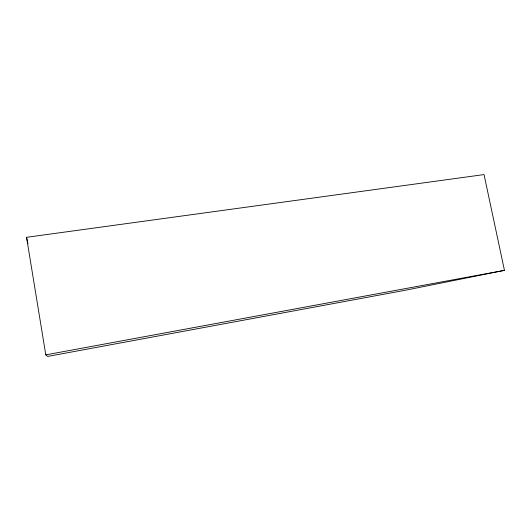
<?xml version="1.0" encoding="UTF-8"?>
<svg xmlns="http://www.w3.org/2000/svg" width="531" height="531" viewBox="0 0 531 531"><rect width="100%" height="100%" fill="white"/><g stroke="black" fill="none" stroke-linecap="round" stroke-linejoin="round"><path stroke-width="0.8" d="M504.45 270.359L404.29 290.457L47.69 356.42L45.792 354.854L26.55 237.311L484.04 174.58L504.45 270.359L45.792 354.854M26.55 237.311L27.944 243.795"/></g></svg>
